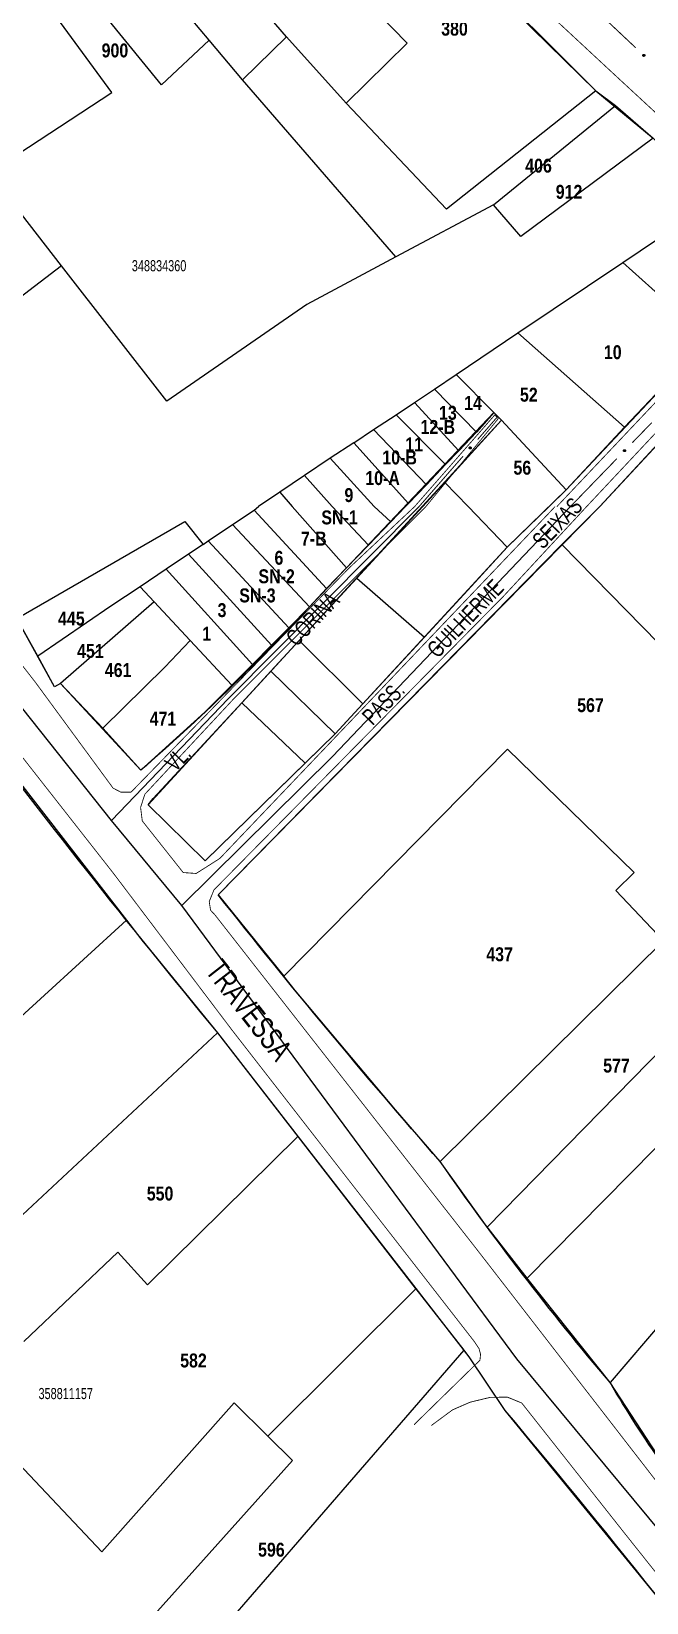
# Model space of a CAD drawing. Extents: x 200120 to 201962, y 4837541 to 4839252.
# Drawn here: x 200341.8 to 200452.3, y 4838548.8 to 4838831.1 of the extents above; entities that cross this region are included whole.
import ezdxf
from ezdxf.enums import TextEntityAlignment as Align

# ---------------------------------------------------------------- set-up
doc = ezdxf.new("R2010")
doc.units = 0
doc.header["$LTSCALE"] = 3
doc.header["$MEASUREMENT"] = 0
for name, color, linetype in [('CD-MALHA-LOTES', 40, 'CONTINUOUS'), ('CD_TXT_QUADRA', 7, 'CONTINUOUS'), ('RU-QUADRAS', 210, 'CONTINUOUS'), ('SV-EIXO-RUA-PAV', 20, 'CONTINUOUS'), ('SV-RUA-PAVIM-S-GUIA-C-GUIA', 7, 'CONTINUOUS'), ('SV-TXT-RUA-PAV-S-GUIA-C-GUIA', 7, 'CONTINUOUS'), ('Th_NmrPort', 1, 'CONTINUOUS')]:
    doc.layers.add(name, color=color, linetype=linetype)
doc.styles.add('ARIAL', font='ARIAL.TTF')
doc.styles.get("Standard").update_dxf_attribs({"font": 'swisscbo.ttf'})

msp = doc.modelspace()

# ---------------------------------------------------------------- linework, layer by layer
at = {"layer": 'CD-MALHA-LOTES'}
for p, q in [((200387.64, 4838830.15), (200367.71, 4838853.32)), ((200411, 4838852.03), (200443.21, 4838820.44)), ((200373.73, 4838829.55), (200358.53, 4838847.65)), ((200365.15, 4838821.53), (200348.81, 4838841.64)), ((200409.32, 4838829.04), (200398.29, 4838840.34)), ((200356.26, 4838820.15), (200343.08, 4838838.1)), ((200379.68, 4838822.47), (200387.64, 4838830.15)), ((200387.64, 4838830.15), (200398.36, 4838818.24)), ((200373.73, 4838829.55), (200365.15, 4838821.53)), ((200379.68, 4838822.47), (200373.73, 4838829.55)), ((200398.36, 4838818.24), (200409.32, 4838829.04)), ((200407.23, 4838790.61), (200379.68, 4838822.47)), ((200334.22, 4838805.73), (200356.26, 4838820.15)), ((200443.21, 4838820.44), (200416.35, 4838799.19)), ((200443.21, 4838820.44), (200446.72, 4838817.81)), ((200416.35, 4838799.19), (200398.36, 4838818.24)), ((200424.83, 4838799.98), (200446.72, 4838817.81)), ((200446.72, 4838817.81), (200453.47, 4838811.96)), ((200453.47, 4838811.96), (200429.74, 4838794.29)), ((200347.19, 4838789.02), (200334.22, 4838805.73)), ((200424.83, 4838799.98), (200407.23, 4838790.61)), ((200429.74, 4838794.29), (200424.83, 4838799.98)), ((200448.03, 4838789.61), (200454.25, 4838793.79)), ((200407.23, 4838790.61), (200391.25, 4838782.1)), ((200347.19, 4838789.02), (200312.56, 4838762.62)), ((200366.09, 4838764.67), (200347.19, 4838789.02)), ((200429.17, 4838776.97), (200448.03, 4838789.61)), ((200463.35, 4838775.87), (200448.03, 4838789.61)), ((200391.25, 4838782.1), (200366.09, 4838764.67)), ((200418.08, 4838769.48), (200429.17, 4838776.97)), ((200448.37, 4838760.05), (200429.17, 4838776.97)), ((200463.35, 4838775.87), (200448.37, 4838760.05)), ((200414.19, 4838766.88), (200418.08, 4838769.48)), ((200424.87, 4838762.68), (200418.08, 4838769.48)), ((200410.61, 4838764.46), (200414.19, 4838766.88)), ((200421.77, 4838759.15), (200414.19, 4838766.88)), ((200403.25, 4838759.61), (200407.31, 4838762.25)), ((200407.31, 4838762.25), (200410.61, 4838764.46)), ((200416.2, 4838753.29), (200407.31, 4838762.25)), ((200418.58, 4838755.79), (200410.61, 4838764.46)), ((200424.87, 4838762.68), (200421.77, 4838759.15)), ((200426.27, 4838761.28), (200424.87, 4838762.68)), ((200399.69, 4838757.24), (200403.25, 4838759.61)), ((200412.76, 4838749.68), (200403.25, 4838759.61)), ((200426.27, 4838761.28), (200416.07, 4838750.08)), ((200437.86, 4838748.76), (200426.27, 4838761.28)), ((200448.37, 4838760.05), (200437.86, 4838748.76)), ((200399.69, 4838757.24), (200395.49, 4838754.44)), ((200409.52, 4838746.28), (200399.69, 4838757.24)), ((200421.77, 4838759.15), (200418.58, 4838755.79)), ((200443.94, 4838745.75), (200454.33, 4838756.98)), ((200395.49, 4838754.44), (200390.83, 4838751.35)), ((200395.49, 4838754.44), (200403.34, 4838745.75)), ((200418.58, 4838755.79), (200416.2, 4838753.29)), ((200390.83, 4838751.35), (200386.4, 4838748.33)), ((200390.83, 4838751.35), (200395.79, 4838745.75)), ((200416.2, 4838753.29), (200412.76, 4838749.68)), ((200386.4, 4838748.33), (200382.6, 4838745.75)), ((200386.4, 4838748.33), (200388.62, 4838745.75)), ((200412.76, 4838749.68), (200409.52, 4838746.28)), ((200416.07, 4838750.08), (200412.12, 4838745.75)), ((200437.86, 4838748.76), (200434.83, 4838745.75)), ((200409.52, 4838746.28), (200409.02, 4838745.75))]:
    msp.add_line(p, q, dxfattribs=at)
at = {"layer": 'CD-MALHA-LOTES', "linetype": 'Continuous'}
for p, q in [((200420.23, 4838745.75), (200416.07, 4838750.08)), ((200377.94, 4838742.52), (200381.79, 4838745.14)), ((200381.79, 4838745.14), (200382.6, 4838745.75)), ((200381.79, 4838745.14), (200394.78, 4838731.03)), ((200398.4, 4838734.77), (200388.62, 4838745.75)), ((200402.34, 4838738.84), (200395.79, 4838745.75)), ((200412.12, 4838745.75), (200400.27, 4838732.91)), ((200406.38, 4838743.02), (200403.34, 4838745.75)), ((200406.38, 4838743.02), (200409.02, 4838745.75)), ((200427.27, 4838738.46), (200420.23, 4838745.75)), ((200427.27, 4838738.46), (200434.83, 4838745.75)), ((200443.94, 4838745.75), (200437.07, 4838738.92)), ((200339.15, 4838725.64), (200369.33, 4838743.05)), ((200369.33, 4838743.05), (200372.64, 4838738.97)), ((200373.57, 4838739.59), (200377.94, 4838742.52)), ((200377.94, 4838742.52), (200391.76, 4838727.71)), ((200402.34, 4838738.84), (200406.38, 4838743.02)), ((200372.64, 4838738.97), (200373.57, 4838739.59)), ((200373.57, 4838739.59), (200388.02, 4838723.95)), ((200370.02, 4838737.2), (200365.98, 4838734.49)), ((200372.64, 4838738.97), (200370.02, 4838737.2)), ((200370.02, 4838737.2), (200384.92, 4838720.84)), ((200437.07, 4838738.92), (200375.35, 4838675.98)), ((200398.4, 4838734.77), (200402.34, 4838738.84)), ((200420.22, 4838730.76), (200427.27, 4838738.46)), ((200437.07, 4838738.92), (200457.32, 4838718.3)), ((200365.98, 4838734.49), (200361.3, 4838731.36)), ((200365.98, 4838734.49), (200381.49, 4838717.38)), ((200394.78, 4838731.03), (200398.4, 4838734.77)), ((200361.3, 4838731.36), (200356.07, 4838727.85)), ((200361.3, 4838731.36), (200363.84, 4838728.63)), ((200389.92, 4838721.69), (200400.27, 4838732.91)), ((200394.78, 4838731.03), (200391.76, 4838727.71)), ((200400.27, 4838732.91), (200412.42, 4838722.3)), ((200363.84, 4838728.63), (200347.03, 4838713.99)), ((200363.84, 4838728.63), (200370.32, 4838721.66)), ((200412.42, 4838722.3), (200420.22, 4838730.76)), ((200342.92, 4838718.85), (200339.15, 4838725.64)), ((200356.07, 4838727.85), (200342.92, 4838718.85)), ((200391.76, 4838727.71), (200388.02, 4838723.95)), ((200388.02, 4838723.95), (200384.92, 4838720.84)), ((200370.32, 4838721.66), (200365.76, 4838716.9)), ((200370.32, 4838721.66), (200377.77, 4838713.64)), ((200384.92, 4838720.84), (200381.49, 4838717.38)), ((200384.8, 4838716.15), (200389.92, 4838721.69)), ((200389.92, 4838721.69), (200401.34, 4838710.29)), ((200412.42, 4838722.3), (200401.34, 4838710.29)), ((200345.96, 4838713.39), (200342.92, 4838718.85)), ((200365.76, 4838716.9), (200354.64, 4838705.93)), ((200381.49, 4838717.38), (200377.77, 4838713.64)), ((200379.59, 4838710.5), (200384.8, 4838716.15)), ((200384.8, 4838716.15), (200396.36, 4838704.9)), ((200347.03, 4838713.99), (200345.96, 4838713.39)), ((200354.64, 4838705.93), (200347.03, 4838713.99)), ((200377.77, 4838713.64), (200372.94, 4838708.79)), ((200372.94, 4838708.79), (200361.45, 4838698.38)), ((200363.68, 4838693.27), (200379.59, 4838710.5)), ((200390.96, 4838699.62), (200379.59, 4838710.5)), ((200401.34, 4838710.29), (200396.36, 4838704.9)), ((200361.45, 4838698.38), (200354.64, 4838705.93)), ((200396.36, 4838704.9), (200390.96, 4838699.62)), ((200387.12, 4838661.36), (200427.33, 4838702.18)), ((200427.33, 4838702.18), (200450.05, 4838679.97)), ((200390.96, 4838699.62), (200372.99, 4838682.08)), ((200339.85, 4838695.99), (200358.84, 4838671.43)), ((200362.76, 4838692.13), (200363.68, 4838693.27)), ((200372.99, 4838682.08), (200362.76, 4838692.13)), ((200450.05, 4838679.97), (200446.78, 4838676.74)), ((200375.35, 4838675.98), (200387.12, 4838661.36)), ((200446.78, 4838676.74), (200455.35, 4838667.73)), ((200318.95, 4838634.94), (200358.84, 4838671.43)), ((200358.84, 4838671.43), (200360.83, 4838668.85)), ((200360.83, 4838668.85), (200375.21, 4838651.18)), ((200455.35, 4838667.73), (200415.2, 4838628.06)), ((200389.18, 4838658.8), (200387.12, 4838661.36)), ((200423.65, 4838616.29), (200469.1, 4838662.68)), ((200407.2, 4838637.35), (200389.18, 4838658.8)), ((200476.84, 4838653.77), (200430.86, 4838607.11)), ((200375.21, 4838651.18), (200329.16, 4838608.25)), ((200375.21, 4838651.18), (200389.63, 4838632.56)), ((200415.2, 4838628.06), (200407.2, 4838637.35)), ((200362.62, 4838605.88), (200389.63, 4838632.56)), ((200389.63, 4838632.56), (200410.76, 4838605.29)), ((200423.65, 4838616.29), (200415.2, 4838628.06)), ((200423.82, 4838616.06), (200423.65, 4838616.29)), ((200430.86, 4838607.11), (200423.82, 4838616.06)), ((200467.18, 4838613.47), (200445.74, 4838588.33)), ((200340.42, 4838595.71), (200357.31, 4838611.77)), ((200357.31, 4838611.77), (200362.62, 4838605.88)), ((200431.04, 4838606.88), (200430.86, 4838607.11)), ((200445.74, 4838588.33), (200431.04, 4838606.88)), ((200410.84, 4838605.19), (200384.27, 4838578.72)), ((200410.76, 4838605.29), (200410.84, 4838605.19)), ((200410.84, 4838605.19), (200419.48, 4838594.14)), ((200419.48, 4838594.14), (200362.97, 4838528.96)), ((200419.48, 4838594.14), (200420.4, 4838592.96)), ((200420.4, 4838592.96), (200426.87, 4838583.31)), ((200457, 4838571.12), (200445.74, 4838588.33)), ((200354.46, 4838557.91), (200378.21, 4838584.7)), ((200378.21, 4838584.7), (200384.27, 4838578.72)), ((200426.87, 4838583.31), (200453.92, 4838550.19)), ((200384.27, 4838578.72), (200388.71, 4838574.35)), ((200339.45, 4838573.77), (200354.46, 4838557.91)), ((200388.71, 4838574.35), (200339.98, 4838519.97))]:
    msp.add_line(p, q, dxfattribs=at)
at = {"layer": 'RU-QUADRAS', "color": 6, "linetype": 'Continuous'}
for points in [[(200529.29, 4838837.46), (200488.36, 4838805.48, 0.015972), (200414.11, 4838873.56)], [(200327.59, 4838473.73), (200236.53, 4838588.89), (200226.99, 4838601.53), (200225.81, 4838603.62), (200232.03, 4838608.46), (200231.71, 4838623.49), (200224.99, 4838633.95), (200227.06, 4838635.79), (200225.55, 4838637.88, 0.120876), (200216.66, 4838645.7, 0.081291), (200205.32, 4838649.34), (200201.08, 4838651.35), (200192.56, 4838645.39), (200139.43, 4838715), (200266.05, 4838791.49), (200316.24, 4838727.45), (200328.73, 4838710.07, 0.010729), (200375.21, 4838651.18), (200420.4, 4838592.96), (200426.87, 4838583.31, -0.013553), (200483.26, 4838512.21, -0.005028)]]:
    msp.add_lwpolyline(points, format="xyb", dxfattribs=at)
for points in [[(200284.19, 4838801.78), (200392.98, 4838868.94, -0.011025), (200443.21, 4838820.44), (200453.47, 4838811.96), (200476.92, 4838790.21), (200437.86, 4838748.76), (200427.27, 4838738.46), (200396.36, 4838704.9), (200372.99, 4838682.08), (200362.76, 4838692.13), (200426.27, 4838761.28), (200424.87, 4838762.68), (200391.76, 4838727.71, -0.025968), (200361.45, 4838698.38), (200347.03, 4838713.99), (200345.96, 4838713.39), (200339.15, 4838725.64), (200338.34, 4838725.48, 0.010091)], [(200375.35, 4838675.98), (200443.94, 4838745.75), (200480.57, 4838785.34), (200522.53, 4838745.75, -0.006018), (200612.4, 4838664.44), (200562.19, 4838605.76), (200557.52, 4838609.32), (200546.63, 4838596.15, 0.025452), (200506.69, 4838630.97), (200502.73, 4838626.16), (200514, 4838616.62), (200465.83, 4838559.74, -0.040279), (200445.74, 4838588.33, -0.022996), (200415.2, 4838628.06, -0.012324)]]:
    msp.add_lwpolyline(points, format="xyb", close=True, dxfattribs=at)
at = {"layer": 'SV-EIXO-RUA-PAV', "const_width": 0.18}
for points in [[(200441.61, 4838836.43), (200450.35, 4838828.21)], [(200421.95, 4838757.8), (200425.24, 4838761.57)], [(200425.24, 4838761.57), (200425.43, 4838761.78)], [(200449.75, 4838757.24), (200453.23, 4838760.83)], [(200411.43, 4838745.75), (200419.32, 4838754.79)], [(200438.62, 4838745.75), (200446.97, 4838754.37)]]:
    msp.add_lwpolyline(points, dxfattribs=at)
at = {"layer": 'SV-EIXO-RUA-PAV'}
for points in [[(200451.78, 4838827.02), (200451.83, 4838827.02), (200451.87, 4838827.01), (200451.91, 4838827), (200451.93, 4838826.97), (200451.96, 4838826.95), (200451.97, 4838826.92), (200451.99, 4838826.88), (200451.99, 4838826.83), (200451.98, 4838826.78), (200451.96, 4838826.75), (200451.94, 4838826.72), (200451.92, 4838826.7), (200451.88, 4838826.68), (200451.84, 4838826.67), (200451.79, 4838826.67), (200451.75, 4838826.68), (200451.72, 4838826.69), (200451.69, 4838826.72), (200451.67, 4838826.74), (200451.65, 4838826.77), (200451.64, 4838826.82), (200451.64, 4838826.86), (200451.64, 4838826.91), (200451.66, 4838826.94), (200451.68, 4838826.96), (200451.71, 4838826.99), (200451.74, 4838827.01), (200451.78, 4838827.02)], [(200420.46, 4838756.26), (200420.46, 4838756.31), (200420.46, 4838756.35), (200420.48, 4838756.38), (200420.5, 4838756.41), (200420.53, 4838756.44), (200420.56, 4838756.45), (200420.6, 4838756.47), (200420.65, 4838756.47), (200420.69, 4838756.46), (200420.72, 4838756.45), (200420.75, 4838756.43), (200420.78, 4838756.4), (200420.79, 4838756.37), (200420.81, 4838756.33), (200420.81, 4838756.28), (200420.8, 4838756.24), (200420.79, 4838756.21), (200420.77, 4838756.18), (200420.74, 4838756.15), (200420.71, 4838756.13), (200420.67, 4838756.12), (200420.62, 4838756.12), (200420.58, 4838756.13), (200420.55, 4838756.14), (200420.52, 4838756.16), (200420.49, 4838756.19), (200420.47, 4838756.22), (200420.46, 4838756.26)], [(200448.18, 4838755.78), (200448.18, 4838755.83), (200448.19, 4838755.87), (200448.21, 4838755.9), (200448.23, 4838755.93), (200448.26, 4838755.95), (200448.29, 4838755.97), (200448.33, 4838755.98), (200448.38, 4838755.98), (200448.42, 4838755.97), (200448.45, 4838755.95), (200448.48, 4838755.93), (200448.5, 4838755.91), (200448.52, 4838755.87), (200448.53, 4838755.83), (200448.53, 4838755.78), (200448.52, 4838755.74), (200448.51, 4838755.71), (200448.48, 4838755.68), (200448.46, 4838755.66), (200448.43, 4838755.64), (200448.38, 4838755.63), (200448.34, 4838755.63), (200448.29, 4838755.64), (200448.26, 4838755.66), (200448.24, 4838755.68), (200448.21, 4838755.7), (200448.19, 4838755.74), (200448.18, 4838755.78)]]:
    msp.add_lwpolyline(points, close=True, dxfattribs=at)
for points in [[(200451.76, 4838827.01), (200451.98, 4838826.85)], [(200451.78, 4838827.02), (200451.99, 4838826.88)], [(200451.81, 4838827.02), (200451.97, 4838826.9)], [(200451.83, 4838827.02), (200451.97, 4838826.92)], [(200451.86, 4838827.02), (200451.96, 4838826.94)], [(200451.87, 4838827.01), (200451.96, 4838826.95)], [(200451.64, 4838826.91), (200451.92, 4838826.7)], [(200451.64, 4838826.88), (200451.89, 4838826.69)], [(200451.64, 4838826.86), (200451.88, 4838826.68)], [(200451.64, 4838826.84), (200451.86, 4838826.68)], [(200451.64, 4838826.82), (200451.84, 4838826.67)], [(200451.65, 4838826.92), (200451.93, 4838826.71)], [(200451.65, 4838826.79), (200451.81, 4838826.67)], [(200451.65, 4838826.77), (200451.79, 4838826.67)], [(200451.66, 4838826.94), (200451.94, 4838826.72)], [(200451.66, 4838826.76), (200451.77, 4838826.68)], [(200451.67, 4838826.95), (200451.95, 4838826.74)], [(200451.67, 4838826.74), (200451.75, 4838826.68)], [(200451.68, 4838826.96), (200451.96, 4838826.75)], [(200451.7, 4838826.98), (200451.97, 4838826.77)], [(200451.71, 4838826.99), (200451.98, 4838826.78)], [(200451.73, 4838827), (200451.98, 4838826.81)], [(200451.74, 4838827.01), (200451.99, 4838826.83)], [(200420.46, 4838756.26), (200420.6, 4838756.47)], [(200420.46, 4838756.29), (200420.57, 4838756.46)], [(200420.46, 4838756.31), (200420.56, 4838756.45)], [(200420.46, 4838756.35), (200420.53, 4838756.44)], [(200420.46, 4838756.33), (200420.54, 4838756.44)], [(200420.47, 4838756.22), (200420.65, 4838756.47)], [(200420.47, 4838756.24), (200420.62, 4838756.47)], [(200420.49, 4838756.19), (200420.69, 4838756.46)], [(200420.49, 4838756.21), (200420.66, 4838756.46)], [(200420.51, 4838756.18), (200420.7, 4838756.45)], [(200420.52, 4838756.16), (200420.72, 4838756.45)], [(200420.54, 4838756.15), (200420.74, 4838756.44)], [(200420.55, 4838756.14), (200420.75, 4838756.43)], [(200420.57, 4838756.13), (200420.76, 4838756.41)], [(200420.58, 4838756.13), (200420.78, 4838756.4)], [(200420.6, 4838756.12), (200420.78, 4838756.38)], [(200420.62, 4838756.12), (200420.79, 4838756.37)], [(200420.65, 4838756.12), (200420.8, 4838756.35)], [(200420.67, 4838756.12), (200420.81, 4838756.33)], [(200420.69, 4838756.13), (200420.81, 4838756.3)], [(200420.71, 4838756.13), (200420.81, 4838756.28)], [(200420.73, 4838756.15), (200420.8, 4838756.26)], [(200420.74, 4838756.15), (200420.8, 4838756.24)], [(200448.18, 4838755.78), (200448.33, 4838755.98)], [(200448.18, 4838755.83), (200448.29, 4838755.97)], [(200448.18, 4838755.8), (200448.3, 4838755.97)], [(200448.19, 4838755.74), (200448.38, 4838755.98)], [(200448.19, 4838755.76), (200448.35, 4838755.98)], [(200448.19, 4838755.87), (200448.26, 4838755.95)], [(200448.19, 4838755.85), (200448.27, 4838755.95)], [(200448.21, 4838755.7), (200448.42, 4838755.97)], [(200448.21, 4838755.72), (200448.4, 4838755.97)], [(200448.23, 4838755.69), (200448.43, 4838755.96)], [(200448.24, 4838755.68), (200448.45, 4838755.95)], [(200448.25, 4838755.67), (200448.47, 4838755.94)], [(200448.26, 4838755.66), (200448.48, 4838755.93)], [(200448.28, 4838755.65), (200448.49, 4838755.92)], [(200448.29, 4838755.64), (200448.5, 4838755.91)], [(200448.32, 4838755.63), (200448.51, 4838755.88)], [(200448.34, 4838755.63), (200448.52, 4838755.87)], [(200448.36, 4838755.63), (200448.53, 4838755.85)], [(200448.38, 4838755.63), (200448.53, 4838755.83)], [(200448.41, 4838755.64), (200448.53, 4838755.8)], [(200448.43, 4838755.64), (200448.53, 4838755.78)], [(200448.44, 4838755.65), (200448.53, 4838755.76)], [(200448.46, 4838755.66), (200448.52, 4838755.74)], [(200589.84, 4838389.53), (200565.48, 4838420.31), (200541.99, 4838449.47), (200527.19, 4838468.24), (200490.5, 4838514.8), (200463.24, 4838551.34), (200429, 4838592.58), (200368.79, 4838674.06), (200356.19, 4838689.32), (200311.34, 4838745.75)], [(200411.43, 4838745.75), (200377.15, 4838711.21), (200356.19, 4838689.32)], [(200438.62, 4838745.75), (200395.86, 4838700.86), (200368.79, 4838674.06)]]:
    msp.add_lwpolyline(points, dxfattribs=at)
at = {"layer": 'SV-RUA-PAVIM-S-GUIA-C-GUIA', "const_width": 0.15}
for points in [[(200447.51, 4838822.48), (200419, 4838848.97)], [(200474.35, 4838797.67), (200447.51, 4838822.48)], [(200436.19, 4838745.75), (200480.19, 4838792.27)], [(200441.53, 4838745.75), (200482.71, 4838789.69), (200523.6, 4838751.39), (200529.68, 4838745.75)], [(200410.63, 4838745.75), (200425.05, 4838762.24), (200425.66, 4838761.55), (200412.65, 4838745.75)], [(200410.53, 4838580.76), (200422.37, 4838592.35), (200422.48, 4838593.42), (200422.22, 4838594.4), (200421.38, 4838595.68), (200377.84, 4838651.66), (200356.53, 4838679.84), (200318.38, 4838728.5), (200305.34, 4838745.75)], [(200317.93, 4838745.75), (200342.46, 4838714.23), (200356.45, 4838695.17), (200357.85, 4838694.43), (200359.67, 4838694.42)], [(200410.63, 4838745.75), (200398.92, 4838734.77), (200359.67, 4838694.42)], [(200362.17, 4838694.07), (200361.4, 4838691.7), (200361.7, 4838689.27), (200369.05, 4838679.99), (200371.38, 4838679.82), (200375.62, 4838682.51), (200435.04, 4838744.87), (200435.86, 4838745.75)], [(200362.17, 4838694.07), (200378.21, 4838711.3), (200412.65, 4838745.75)], [(200462.16, 4838560.15), (200421.76, 4838612.33), (200374.79, 4838672.34), (200373.97, 4838673.22), (200373.73, 4838674.77), (200374.58, 4838676.87), (200426.67, 4838729.71), (200441.53, 4838745.75)], [(200483.97, 4838516.52), (200448.22, 4838561.43), (200429.88, 4838584.66), (200427.32, 4838585.71), (200424.24, 4838585.68), (200420.61, 4838584.81), (200417.45, 4838583.43), (200413.63, 4838580.61)]]:
    msp.add_lwpolyline(points, dxfattribs=at)

# ---------------------------------------------------------------- texts
at = {"layer": 'CD_TXT_QUADRA', "color": 7, "linetype": 'Continuous', "style": 'ARIAL', "width": 0.7}
for s, p in [('348834360', (200359.83, 4838788.04)), ('358811157', (200343.06, 4838585.36))]:
    msp.add_text(s, height=2, dxfattribs=at).set_placement(p)
at = {"layer": 'SV-TXT-RUA-PAV-S-GUIA-C-GUIA', "style": 'ARIAL', "width": 0.7}
for s, height, rotation, p in [('PASS.          GUILHERME            SEIXAS', 3, 46, (200403.1, 4838706.28)), ('VL.                                 CORINA', 3, 46, (200367.66, 4838697.92)), ('TRAVESSA', 4, 308, (200372.9, 4838662.25))]:
    msp.add_text(s, height=height, rotation=rotation, dxfattribs=at).set_placement(p)
at = {"layer": 'Th_NmrPort', "color": 1}
for s, p in [('380', (200415.41, 4838831.64)), ('900', (200354.4, 4838827.73)), ('406', (200430.51, 4838807.02)), ('912', (200435.99, 4838802.32)), ('10', (200444.64, 4838773.5)), ('14', (200419.53, 4838764.37)), ('52', (200429.56, 4838765.86)), ('13', (200415.02, 4838762.61)), ('12-B', (200411.69, 4838760.06)), ('11', (200408.95, 4838756.93)), ('10-B', (200404.84, 4838754.58)), ('56', (200428.39, 4838752.74)), ('10-A', (200401.77, 4838750.88)), ('9', (200398.03, 4838747.82)), ('SN-1', (200393.88, 4838743.81)), ('7-B', (200390.21, 4838740)), ('6', (200385.45, 4838736.56)), ('SN-2', (200382.58, 4838733.23)), ('SN-3', (200379.13, 4838729.79)), ('3', (200375.23, 4838727.15)), ('445', (200346.57, 4838725.64)), ('1', (200372.47, 4838722.9)), ('451', (200349.99, 4838719.81)), ('461', (200354.97, 4838716.38)), ('567', (200439.84, 4838710.07)), ('471', (200363.03, 4838707.64)), ('437', (200423.51, 4838665.3)), ('577', (200444.51, 4838645.3)), ('550', (200362.51, 4838622.3)), ('582', (200368.51, 4838592.3)), ('596', (200382.51, 4838558.3))]:
    msp.add_text(s, height=2.5, dxfattribs=at).set_placement(p, align=Align.MIDDLE_LEFT)

doc.saveas('drawing.dxf')
